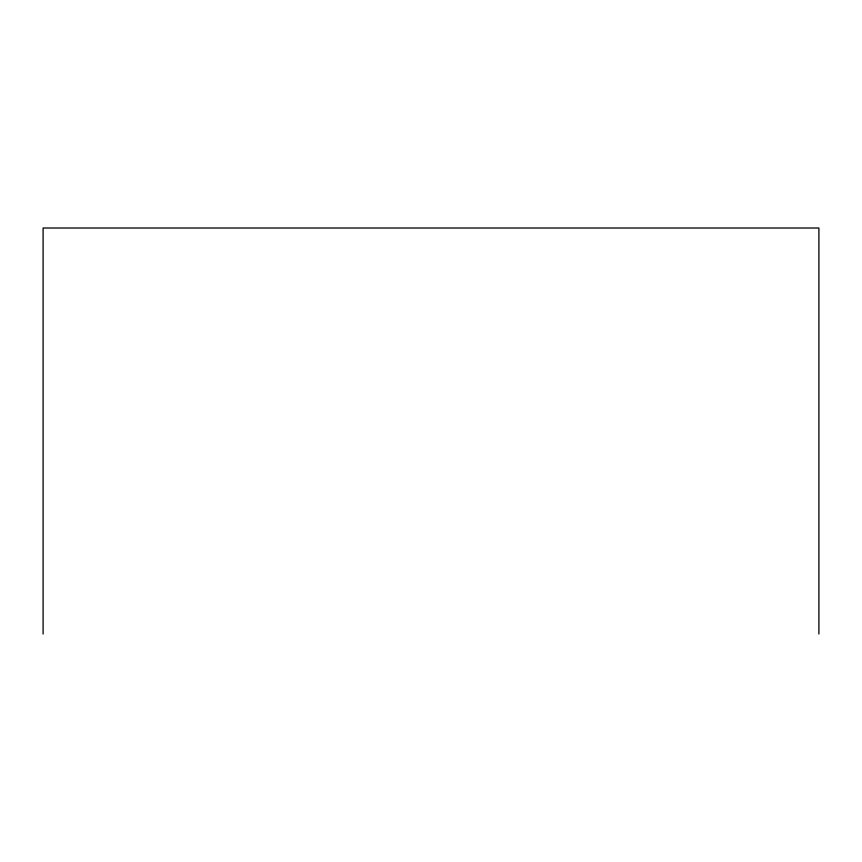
<?xml version="1.0" encoding="UTF-8"?>
<svg xmlns="http://www.w3.org/2000/svg" width="862" height="862" viewBox="0 0 862 862"><rect width="100%" height="100%" fill="white"/><g stroke="black" fill="none" stroke-linecap="round" stroke-linejoin="round"><path stroke-width="1.29" d="M818.9 633.99L818.9 228.01L43.1 228.01L43.1 633.99"/></g></svg>
